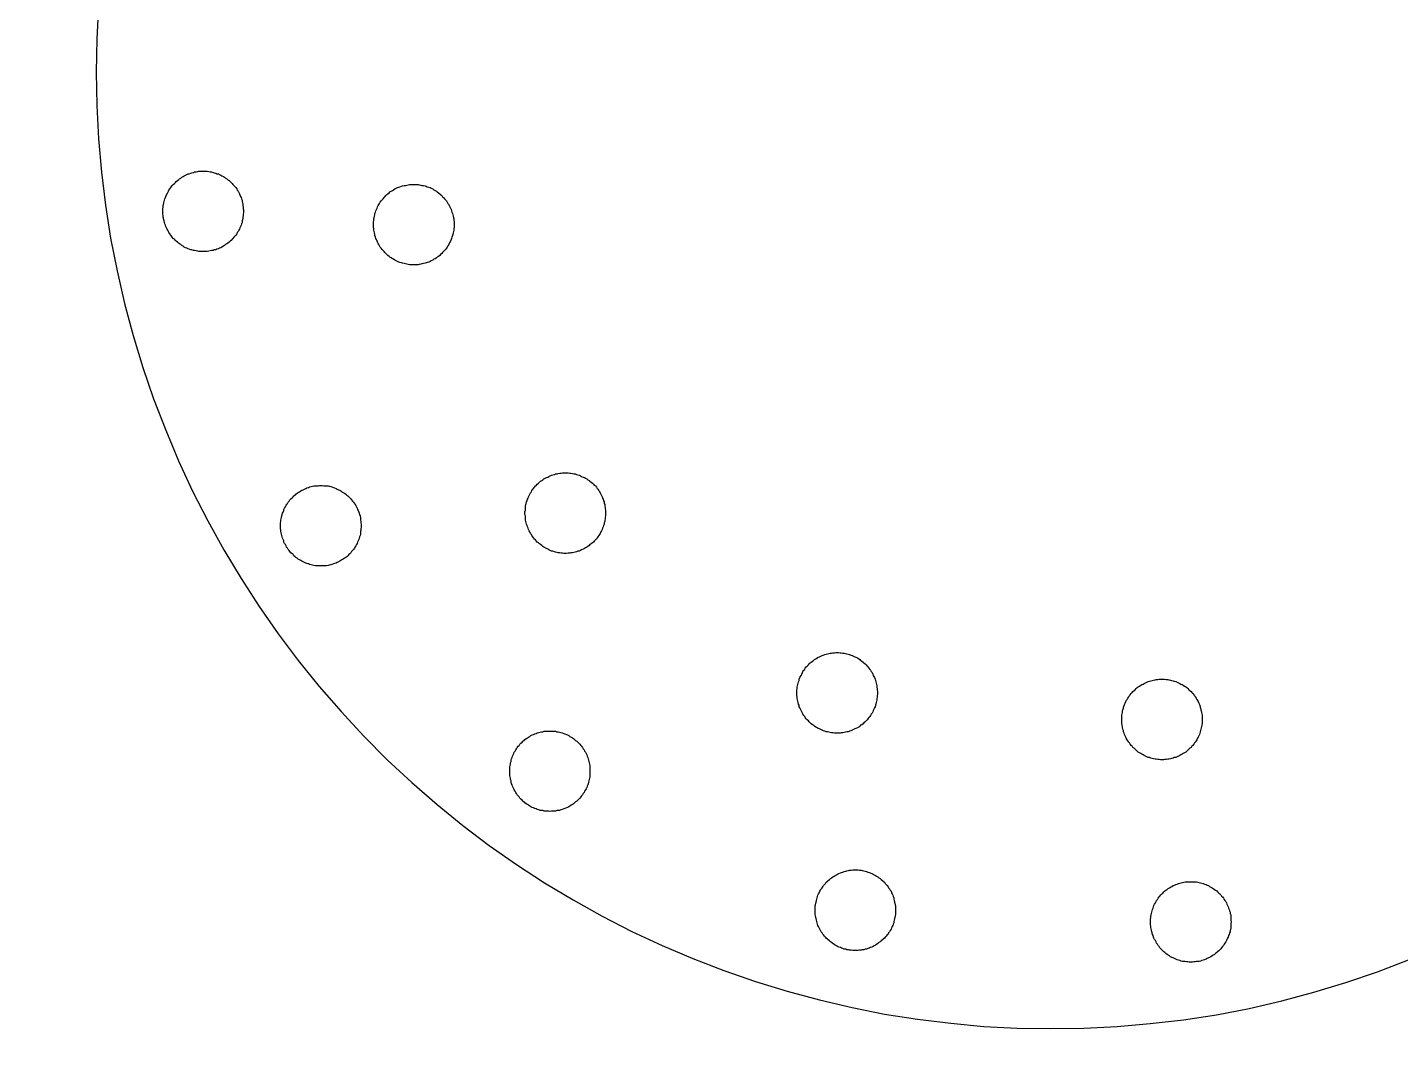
# Model space of a CAD drawing. Extents: x 1225654 to 1325654, y 924838 to 1022543.
# Drawn here: x 1261564 to 1262595, y 1004626 to 1005403 of the extents above; entities that cross this region are included whole.
import ezdxf

# ---------------------------------------------------------------- set-up
doc = ezdxf.new("R2010")
doc.units = 13

msp = doc.modelspace()

# ---------------------------------------------------------------- linework, layer by layer
msp.add_lwpolyline([(1260678.3, 924838.4), (1290630.1, 924838.4, 6.524121)], format="xyb", close=True)
msp.add_lwpolyline([(1260678.3, 924838.4), (1290630.1, 924838.4, 6.524121)], format="xyb", close=True)
msp.add_lwpolyline([(1261617.2, 1005418.9), (1261615.9, 1005393.9), (1261615.4, 1005369), (1261615.9, 1005344), (1261617.2, 1005318.9), (1261619.5, 1005293.8), (1261622.4, 1005269.1), (1261626.2, 1005244.3), (1261631.2, 1005219.8), (1261636.8, 1005195.3), (1261643.1, 1005171.2), (1261650.5, 1005147.2), (1261658.6, 1005123.5), (1261667.7, 1005100.1), (1261677.3, 1005076.9), (1261687.9, 1005054.2), (1261699.4, 1005032), (1261711.3, 1005010.1), (1261724.3, 1004988.5), (1261737.8, 1004967.6), (1261752.2, 1004946.9), (1261767.3, 1004926.9), (1261783, 1004907.5), (1261799.5, 1004888.6), (1261816.6, 1004870.2), (1261834.1, 1004852.4), (1261852.6, 1004835.3), (1261871.5, 1004818.8), (1261890.8, 1004803.1), (1261910.8, 1004788), (1261931.3, 1004773.6), (1261952.3, 1004759.9), (1261973.9, 1004747.1), (1261995.7, 1004735), (1262017.9, 1004723.5), (1262040.7, 1004712.9), (1262063.6, 1004703), (1262087, 1004694), (1262110.7, 1004685.9), (1262134.7, 1004678.5), (1262158.8, 1004672), (1262183.3, 1004666.3), (1262207.8, 1004661.4), (1262232.6, 1004657.6), (1262257.6, 1004654.4), (1262282.3, 1004652.1), (1262307.5, 1004650.8), (1262332.5, 1004650.4), (1262357.5, 1004650.8), (1262382.4, 1004651.9), (1262407.4, 1004654.2), (1262432.4, 1004657.1), (1262457.2, 1004660.9), (1262481.7, 1004665.6), (1262506.2, 1004671.3), (1262530.3, 1004677.8), (1262554.3, 1004685), (1262578, 1004693.1), (1262601.4, 1004702.1)])
for points in [[(1261726.1, 1005264.4), (1261726.1, 1005263.2), (1261725.9, 1005262.3), (1261725.9, 1005261.2), (1261725.7, 1005260.1), (1261725.7, 1005259.2), (1261725.4, 1005258.1), (1261725.2, 1005257.2), (1261725, 1005256), (1261724.6, 1005255.1), (1261724.3, 1005254), (1261723.9, 1005253.1), (1261723.4, 1005252), (1261723, 1005251.1), (1261722.5, 1005250.2), (1261722.1, 1005249.3), (1261721.4, 1005248.4), (1261721, 1005247.5), (1261720.3, 1005246.6), (1261719.6, 1005245.7), (1261718.9, 1005245), (1261718.2, 1005244.1), (1261717.6, 1005243.5), (1261716.9, 1005242.6), (1261716, 1005241.9), (1261715.3, 1005241.2), (1261714.4, 1005240.5), (1261713.5, 1005239.9), (1261712.6, 1005239.4), (1261711.9, 1005238.7), (1261711, 1005238.3), (1261709.9, 1005237.6), (1261709, 1005237.1), (1261708.1, 1005236.7), (1261707.2, 1005236.3), (1261706.1, 1005236), (1261705.2, 1005235.6), (1261704.1, 1005235.4), (1261703.2, 1005235.1), (1261702.1, 1005234.9), (1261701.1, 1005234.7), (1261700, 1005234.4), (1261698.9, 1005234.2), (1261698, 1005234.2), (1261696.9, 1005234.2), (1261695.8, 1005234.2), (1261694.9, 1005234.2), (1261693.7, 1005234.2), (1261692.6, 1005234.2), (1261691.7, 1005234.4), (1261690.6, 1005234.7), (1261689.4, 1005234.9), (1261688.6, 1005235.1), (1261687.4, 1005235.4), (1261686.5, 1005235.6), (1261685.4, 1005236), (1261684.5, 1005236.3), (1261683.6, 1005236.7), (1261682.5, 1005237.1), (1261681.6, 1005237.6), (1261680.7, 1005238.3), (1261679.8, 1005238.7), (1261678.9, 1005239.4), (1261678, 1005239.9), (1261677.3, 1005240.5), (1261676.4, 1005241.2), (1261675.5, 1005241.9), (1261674.9, 1005242.6), (1261674.2, 1005243.5), (1261673.3, 1005244.1), (1261672.6, 1005245), (1261671.9, 1005245.7), (1261671.4, 1005246.6), (1261670.8, 1005247.5), (1261670.1, 1005248.4), (1261669.7, 1005249.3), (1261669.2, 1005250.2), (1261668.7, 1005251.1), (1261668.3, 1005252), (1261667.8, 1005253.1), (1261667.4, 1005254), (1261667, 1005255.1), (1261666.7, 1005256), (1261666.5, 1005257.2), (1261666.3, 1005258.1), (1261666.1, 1005259.2), (1261665.8, 1005260.1), (1261665.8, 1005261.2), (1261665.6, 1005262.3), (1261665.6, 1005263.2), (1261665.6, 1005264.4), (1261665.6, 1005265.5), (1261665.6, 1005266.4), (1261665.8, 1005267.5), (1261665.8, 1005268.7), (1261666.1, 1005269.5), (1261666.3, 1005270.7), (1261666.5, 1005271.8), (1261666.7, 1005272.7), (1261667, 1005273.8), (1261667.4, 1005274.7), (1261667.8, 1005275.6), (1261668.3, 1005276.7), (1261668.7, 1005277.6), (1261669.2, 1005278.6), (1261669.7, 1005279.5), (1261670.1, 1005280.3), (1261670.8, 1005281.2), (1261671.4, 1005282.2), (1261671.9, 1005283.1), (1261672.6, 1005283.7), (1261673.3, 1005284.6), (1261674.2, 1005285.3), (1261674.9, 1005286.2), (1261675.5, 1005286.9), (1261676.4, 1005287.5), (1261677.3, 1005288.2), (1261678, 1005288.9), (1261678.9, 1005289.4), (1261679.8, 1005290.1), (1261680.7, 1005290.5), (1261681.6, 1005291.1), (1261682.5, 1005291.6), (1261683.6, 1005292.1), (1261684.5, 1005292.5), (1261685.4, 1005292.7), (1261686.5, 1005293.2), (1261687.4, 1005293.4), (1261688.6, 1005293.7), (1261689.4, 1005294.1), (1261690.6, 1005294.1), (1261691.7, 1005294.3), (1261692.6, 1005294.5), (1261693.7, 1005294.5), (1261694.9, 1005294.5), (1261695.8, 1005294.5), (1261696.9, 1005294.5), (1261698, 1005294.5), (1261698.9, 1005294.5), (1261700, 1005294.3), (1261701.1, 1005294.1), (1261702.1, 1005294.1), (1261703.2, 1005293.7), (1261704.1, 1005293.4), (1261705.2, 1005293.2), (1261706.1, 1005292.7), (1261707.2, 1005292.5), (1261708.1, 1005292.1), (1261709, 1005291.6), (1261709.9, 1005291.1), (1261711, 1005290.5), (1261711.9, 1005290.1), (1261712.6, 1005289.4), (1261713.5, 1005288.9), (1261714.4, 1005288.2), (1261715.3, 1005287.5), (1261716, 1005286.9), (1261716.9, 1005286.2), (1261717.6, 1005285.3), (1261718.2, 1005284.6), (1261718.9, 1005283.7), (1261719.6, 1005283.1), (1261720.3, 1005282.2), (1261721, 1005281.2), (1261721.4, 1005280.3), (1261722.1, 1005279.5), (1261722.5, 1005278.6), (1261723, 1005277.6), (1261723.4, 1005276.7), (1261723.9, 1005275.6), (1261724.3, 1005274.7), (1261724.6, 1005273.8), (1261725, 1005272.7), (1261725.2, 1005271.8), (1261725.4, 1005270.7), (1261725.7, 1005269.5), (1261725.7, 1005268.7), (1261725.9, 1005267.5), (1261725.9, 1005266.4), (1261726.1, 1005265.5), (1261726.1, 1005264.4), (1261726.1, 1005264.4)], [(1261884.3, 1005254.5), (1261884.3, 1005253.4), (1261884.3, 1005252.4), (1261884.1, 1005251.3), (1261884.1, 1005250.2), (1261883.9, 1005249.3), (1261883.6, 1005248.2), (1261883.4, 1005247.1), (1261883.2, 1005246.2), (1261882.7, 1005245), (1261882.5, 1005244.1), (1261882.1, 1005243.2), (1261881.6, 1005242.1), (1261881.2, 1005241.2), (1261880.7, 1005240.3), (1261880.3, 1005239.4), (1261879.6, 1005238.5), (1261879.1, 1005237.6), (1261878.5, 1005236.7), (1261877.8, 1005235.8), (1261877.1, 1005235.1), (1261876.4, 1005234.2), (1261875.7, 1005233.5), (1261875.1, 1005232.7), (1261874.2, 1005232), (1261873.5, 1005231.3), (1261872.6, 1005230.6), (1261871.7, 1005229.9), (1261871.1, 1005229.5), (1261870.1, 1005228.8), (1261869.2, 1005228.4), (1261868.3, 1005227.7), (1261867.2, 1005227.2), (1261866.3, 1005226.8), (1261865.4, 1005226.3), (1261864.2, 1005226.1), (1261863.4, 1005225.7), (1261862.5, 1005225.5), (1261861.3, 1005225.2), (1261860.2, 1005225), (1261859.3, 1005224.8), (1261858.2, 1005224.6), (1261857.3, 1005224.3), (1261856.2, 1005224.3), (1261855, 1005224.3), (1261853.9, 1005224.3), (1261853, 1005224.3), (1261851.9, 1005224.3), (1261850.8, 1005224.3), (1261849.9, 1005224.6), (1261848.8, 1005224.8), (1261847.8, 1005225), (1261846.7, 1005225.2), (1261845.6, 1005225.5), (1261844.7, 1005225.7), (1261843.6, 1005226.1), (1261842.7, 1005226.3), (1261841.8, 1005226.8), (1261840.9, 1005227.2), (1261839.7, 1005227.7), (1261838.9, 1005228.4), (1261838, 1005228.8), (1261837, 1005229.5), (1261836.1, 1005229.9), (1261835.5, 1005230.6), (1261834.6, 1005231.3), (1261833.9, 1005232), (1261833, 1005232.7), (1261832.3, 1005233.5), (1261831.7, 1005234.2), (1261831, 1005235.1), (1261830.3, 1005235.8), (1261829.6, 1005236.7), (1261828.9, 1005237.6), (1261828.3, 1005238.5), (1261827.8, 1005239.4), (1261827.4, 1005240.3), (1261826.9, 1005241.2), (1261826.5, 1005242.1), (1261826, 1005243.2), (1261825.6, 1005244.1), (1261825.3, 1005245), (1261824.9, 1005246.2), (1261824.7, 1005247.1), (1261824.5, 1005248.2), (1261824.2, 1005249.3), (1261824, 1005250.2), (1261824, 1005251.3), (1261823.8, 1005252.4), (1261823.8, 1005253.4), (1261823.8, 1005254.5), (1261823.8, 1005255.6), (1261823.8, 1005256.5), (1261824, 1005257.6), (1261824, 1005258.7), (1261824.2, 1005259.6), (1261824.5, 1005260.8), (1261824.7, 1005261.9), (1261824.9, 1005262.8), (1261825.3, 1005263.9), (1261825.6, 1005264.8), (1261826, 1005265.7), (1261826.5, 1005266.8), (1261826.9, 1005267.8), (1261827.4, 1005268.7), (1261827.8, 1005269.5), (1261828.3, 1005270.4), (1261828.9, 1005271.4), (1261829.6, 1005272.3), (1261830.3, 1005273.1), (1261831, 1005273.8), (1261831.7, 1005274.7), (1261832.3, 1005275.4), (1261833, 1005276.3), (1261833.9, 1005277), (1261834.6, 1005277.6), (1261835.5, 1005278.3), (1261836.1, 1005279), (1261837, 1005279.5), (1261838, 1005280.1), (1261838.9, 1005280.6), (1261839.7, 1005281.2), (1261840.9, 1005281.7), (1261841.8, 1005282.2), (1261842.7, 1005282.6), (1261843.6, 1005282.8), (1261844.7, 1005283.2), (1261845.6, 1005283.5), (1261846.7, 1005283.7), (1261847.8, 1005283.9), (1261848.8, 1005284.2), (1261849.9, 1005284.4), (1261850.8, 1005284.6), (1261851.9, 1005284.6), (1261853, 1005284.6), (1261853.9, 1005284.6), (1261855, 1005284.6), (1261856.2, 1005284.6), (1261857.3, 1005284.6), (1261858.2, 1005284.4), (1261859.3, 1005284.2), (1261860.2, 1005283.9), (1261861.3, 1005283.7), (1261862.5, 1005283.5), (1261863.4, 1005283.2), (1261864.2, 1005282.8), (1261865.4, 1005282.6), (1261866.3, 1005282.2), (1261867.2, 1005281.7), (1261868.3, 1005281.2), (1261869.2, 1005280.6), (1261870.1, 1005280.1), (1261871.1, 1005279.5), (1261871.7, 1005279), (1261872.6, 1005278.3), (1261873.5, 1005277.6), (1261874.2, 1005277), (1261875.1, 1005276.3), (1261875.7, 1005275.4), (1261876.4, 1005274.7), (1261877.1, 1005273.8), (1261877.8, 1005273.1), (1261878.5, 1005272.3), (1261879.1, 1005271.4), (1261879.6, 1005270.4), (1261880.3, 1005269.5), (1261880.7, 1005268.7), (1261881.2, 1005267.8), (1261881.6, 1005266.8), (1261882.1, 1005265.7), (1261882.5, 1005264.8), (1261882.7, 1005263.9), (1261883.2, 1005262.8), (1261883.4, 1005261.9), (1261883.6, 1005260.8), (1261883.9, 1005259.6), (1261884.1, 1005258.7), (1261884.1, 1005257.6), (1261884.3, 1005256.5), (1261884.3, 1005255.6), (1261884.3, 1005254.5), (1261884.3, 1005254.5)], [(1261998.2, 1005037.8), (1261998.2, 1005036.6), (1261998.2, 1005035.6), (1261997.9, 1005034.6), (1261997.9, 1005033.5), (1261997.7, 1005032.4), (1261997.5, 1005031.5), (1261997.2, 1005030.4), (1261997, 1005029.5), (1261996.6, 1005028.4), (1261996.4, 1005027.4), (1261995.9, 1005026.3), (1261995.5, 1005025.4), (1261995, 1005024.5), (1261994.6, 1005023.6), (1261994.1, 1005022.5), (1261993.6, 1005021.6), (1261993, 1005020.9), (1261992.3, 1005020), (1261991.9, 1005019.1), (1261991.2, 1005018.2), (1261990.5, 1005017.6), (1261989.6, 1005016.6), (1261989, 1005016), (1261988.3, 1005015.3), (1261987.4, 1005014.6), (1261986.4, 1005014), (1261985.8, 1005013.3), (1261984.9, 1005012.6), (1261984, 1005012.1), (1261983.1, 1005011.5), (1261982.2, 1005011), (1261981.3, 1005010.6), (1261980.1, 1005010.1), (1261979.2, 1005009.7), (1261978.4, 1005009.2), (1261977.2, 1005009), (1261976.3, 1005008.5), (1261975.2, 1005008.3), (1261974.3, 1005008.1), (1261973.2, 1005007.9), (1261972, 1005007.9), (1261971.2, 1005007.7), (1261970, 1005007.7), (1261968.9, 1005007.4), (1261968, 1005007.4), (1261966.9, 1005007.4), (1261965.7, 1005007.7), (1261964.8, 1005007.7), (1261963.7, 1005007.9), (1261962.6, 1005007.9), (1261961.7, 1005008.1), (1261960.6, 1005008.3), (1261959.7, 1005008.5), (1261958.5, 1005009), (1261957.6, 1005009.2), (1261956.5, 1005009.7), (1261955.6, 1005010.1), (1261954.7, 1005010.6), (1261953.8, 1005011), (1261952.7, 1005011.5), (1261951.8, 1005012.1), (1261951.1, 1005012.6), (1261950.2, 1005013.3), (1261949.3, 1005014), (1261948.4, 1005014.6), (1261947.7, 1005015.3), (1261946.8, 1005016), (1261946.2, 1005016.6), (1261945.5, 1005017.6), (1261944.8, 1005018.2), (1261944.1, 1005019.1), (1261943.5, 1005020), (1261942.8, 1005020.9), (1261942.4, 1005021.6), (1261941.7, 1005022.5), (1261941.2, 1005023.6), (1261940.8, 1005024.5), (1261940.3, 1005025.4), (1261939.9, 1005026.3), (1261939.4, 1005027.4), (1261939.2, 1005028.4), (1261938.8, 1005029.5), (1261938.5, 1005030.4), (1261938.3, 1005031.5), (1261938.1, 1005032.4), (1261938.1, 1005033.5), (1261937.9, 1005034.6), (1261937.9, 1005035.6), (1261937.6, 1005036.6), (1261937.6, 1005037.8), (1261937.6, 1005038.7), (1261937.9, 1005039.8), (1261937.9, 1005040.9), (1261938.1, 1005041.8), (1261938.1, 1005043), (1261938.3, 1005044.1), (1261938.5, 1005045), (1261938.8, 1005046.1), (1261939.2, 1005047), (1261939.4, 1005048.1), (1261939.9, 1005049), (1261940.3, 1005050), (1261940.8, 1005051), (1261941.2, 1005052), (1261941.7, 1005052.9), (1261942.4, 1005053.8), (1261942.8, 1005054.6), (1261943.5, 1005055.6), (1261944.1, 1005056.2), (1261944.8, 1005057.2), (1261945.5, 1005058.1), (1261946.2, 1005058.7), (1261946.8, 1005059.4), (1261947.7, 1005060.3), (1261948.4, 1005061), (1261949.3, 1005061.7), (1261950.2, 1005062.1), (1261951.1, 1005062.8), (1261951.8, 1005063.5), (1261952.7, 1005063.9), (1261953.8, 1005064.4), (1261954.7, 1005064.8), (1261955.6, 1005065.2), (1261956.5, 1005065.7), (1261957.6, 1005066.1), (1261958.5, 1005066.4), (1261959.7, 1005066.8), (1261960.6, 1005067.1), (1261961.7, 1005067.3), (1261962.6, 1005067.5), (1261963.7, 1005067.7), (1261964.8, 1005067.7), (1261965.7, 1005068), (1261966.9, 1005068), (1261968, 1005068), (1261968.9, 1005068), (1261970, 1005068), (1261971.2, 1005067.7), (1261972, 1005067.7), (1261973.2, 1005067.5), (1261974.3, 1005067.3), (1261975.2, 1005067.1), (1261976.3, 1005066.8), (1261977.2, 1005066.4), (1261978.4, 1005066.1), (1261979.2, 1005065.7), (1261980.1, 1005065.2), (1261981.3, 1005064.8), (1261982.2, 1005064.4), (1261983.1, 1005063.9), (1261984, 1005063.5), (1261984.9, 1005062.8), (1261985.8, 1005062.1), (1261986.4, 1005061.7), (1261987.4, 1005061), (1261988.3, 1005060.3), (1261989, 1005059.4), (1261989.6, 1005058.7), (1261990.5, 1005058.1), (1261991.2, 1005057.2), (1261991.9, 1005056.2), (1261992.3, 1005055.6), (1261993, 1005054.6), (1261993.6, 1005053.8), (1261994.1, 1005052.9), (1261994.6, 1005052), (1261995, 1005051), (1261995.5, 1005050), (1261995.9, 1005049), (1261996.4, 1005048.1), (1261996.6, 1005047), (1261997, 1005046.1), (1261997.2, 1005045), (1261997.5, 1005044.1), (1261997.7, 1005043), (1261997.9, 1005041.8), (1261997.9, 1005040.9), (1261998.2, 1005039.8), (1261998.2, 1005038.7), (1261998.2, 1005037.8), (1261998.2, 1005037.8)], [(1261814.5, 1005028.1), (1261814.5, 1005027.2), (1261814.3, 1005026.1), (1261814.3, 1005025), (1261814.1, 1005024.1), (1261814.1, 1005022.9), (1261813.9, 1005021.8), (1261813.7, 1005020.9), (1261813.2, 1005019.8), (1261813, 1005018.9), (1261812.8, 1005017.8), (1261812.3, 1005016.9), (1261811.8, 1005016), (1261811.4, 1005014.9), (1261810.9, 1005014), (1261810.5, 1005013), (1261809.8, 1005012.1), (1261809.4, 1005011.3), (1261808.7, 1005010.4), (1261808, 1005009.7), (1261807.3, 1005008.8), (1261806.7, 1005007.9), (1261806, 1005007.2), (1261805.3, 1005006.5), (1261804.4, 1005005.6), (1261803.7, 1005004.9), (1261802.9, 1005004.3), (1261802, 1005003.8), (1261801, 1005003.2), (1261800.1, 1005002.5), (1261799.3, 1005002), (1261798.4, 1005001.6), (1261797.4, 1005001.1), (1261796.5, 1005000.7), (1261795.7, 1005000.2), (1261794.5, 1004999.8), (1261793.6, 1004999.6), (1261792.5, 1004999.1), (1261791.6, 1004998.9), (1261790.5, 1004998.6), (1261789.6, 1004998.4), (1261788.5, 1004998.2), (1261787.3, 1004998.2), (1261786.4, 1004998), (1261785.3, 1004998), (1261784.2, 1004998), (1261783.3, 1004998), (1261782.1, 1004998), (1261781, 1004998.2), (1261780.1, 1004998.2), (1261779, 1004998.4), (1261777.9, 1004998.6), (1261777, 1004998.9), (1261775.8, 1004999.1), (1261774.9, 1004999.6), (1261773.8, 1004999.8), (1261772.9, 1005000.2), (1261772, 1005000.7), (1261770.9, 1005001.1), (1261770, 1005001.6), (1261769.1, 1005002), (1261768.2, 1005002.5), (1261767.3, 1005003.2), (1261766.4, 1005003.8), (1261765.5, 1005004.3), (1261764.8, 1005004.9), (1261764, 1005005.6), (1261763.3, 1005006.5), (1261762.6, 1005007.2), (1261761.7, 1005007.9), (1261761, 1005008.8), (1261760.4, 1005009.7), (1261759.7, 1005010.4), (1261759.2, 1005011.3), (1261758.5, 1005012.1), (1261758.1, 1005013), (1261757.6, 1005014), (1261757, 1005014.9), (1261756.5, 1005016), (1261756.3, 1005016.9), (1261755.8, 1005017.8), (1261755.4, 1005018.9), (1261755.2, 1005019.8), (1261754.9, 1005020.9), (1261754.7, 1005021.8), (1261754.5, 1005022.9), (1261754.2, 1005024.1), (1261754.2, 1005025), (1261754, 1005026.1), (1261754, 1005027.2), (1261754, 1005028.1), (1261754, 1005029.3), (1261754, 1005030.4), (1261754.2, 1005031.3), (1261754.2, 1005032.4), (1261754.5, 1005033.5), (1261754.7, 1005034.4), (1261754.9, 1005035.6), (1261755.2, 1005036.5), (1261755.4, 1005037.6), (1261755.8, 1005038.5), (1261756.3, 1005039.6), (1261756.5, 1005040.5), (1261757, 1005041.4), (1261757.6, 1005042.3), (1261758.1, 1005043.4), (1261758.5, 1005044.3), (1261759.2, 1005045), (1261759.7, 1005045.9), (1261760.4, 1005046.8), (1261761, 1005047.7), (1261761.7, 1005048.4), (1261762.6, 1005049.3), (1261763.3, 1005050), (1261764, 1005050.6), (1261764.8, 1005051.3), (1261765.5, 1005052), (1261766.4, 1005052.6), (1261767.3, 1005053.3), (1261768.2, 1005053.8), (1261769.1, 1005054.5), (1261770, 1005054.9), (1261770.9, 1005055.3), (1261772, 1005055.8), (1261772.9, 1005056.2), (1261773.8, 1005056.7), (1261774.9, 1005056.9), (1261775.8, 1005057.4), (1261777, 1005057.6), (1261777.9, 1005057.9), (1261779, 1005058.1), (1261780.1, 1005058.1), (1261781, 1005058.3), (1261782.1, 1005058.3), (1261783.3, 1005058.5), (1261784.2, 1005058.5), (1261785.3, 1005058.5), (1261786.4, 1005058.3), (1261787.3, 1005058.3), (1261788.5, 1005058.1), (1261789.6, 1005058.1), (1261790.5, 1005057.9), (1261791.6, 1005057.6), (1261792.5, 1005057.4), (1261793.6, 1005056.9), (1261794.5, 1005056.7), (1261795.7, 1005056.2), (1261796.5, 1005055.8), (1261797.4, 1005055.3), (1261798.4, 1005054.9), (1261799.3, 1005054.5), (1261800.1, 1005053.8), (1261801, 1005053.3), (1261802, 1005052.6), (1261802.9, 1005052), (1261803.7, 1005051.3), (1261804.4, 1005050.6), (1261805.3, 1005050), (1261806, 1005049.3), (1261806.7, 1005048.4), (1261807.3, 1005047.7), (1261808, 1005046.8), (1261808.7, 1005045.9), (1261809.4, 1005045), (1261809.8, 1005044.3), (1261810.5, 1005043.4), (1261810.9, 1005042.3), (1261811.4, 1005041.4), (1261811.8, 1005040.5), (1261812.3, 1005039.6), (1261812.8, 1005038.5), (1261813, 1005037.6), (1261813.2, 1005036.5), (1261813.7, 1005035.6), (1261813.9, 1005034.4), (1261814.1, 1005033.5), (1261814.1, 1005032.4), (1261814.3, 1005031.3), (1261814.3, 1005030.4), (1261814.5, 1005029.3), (1261814.5, 1005028.1), (1261814.5, 1005028.1)], [(1262202.5, 1004902.6), (1262202.5, 1004901.7), (1262202.2, 1004900.6), (1262202.2, 1004899.4), (1262202, 1004898.5), (1262202, 1004897.4), (1262201.8, 1004896.3), (1262201.5, 1004895.4), (1262201.3, 1004894.2), (1262200.9, 1004893.4), (1262200.6, 1004892.2), (1262200.2, 1004891.3), (1262199.8, 1004890.4), (1262199.3, 1004889.3), (1262198.9, 1004888.4), (1262198.4, 1004887.5), (1262197.7, 1004886.6), (1262197.3, 1004885.7), (1262196.6, 1004884.8), (1262195.9, 1004884.1), (1262195.3, 1004883.2), (1262194.6, 1004882.3), (1262193.9, 1004881.7), (1262193.2, 1004881), (1262192.3, 1004880.1), (1262191.7, 1004879.4), (1262190.7, 1004878.7), (1262189.8, 1004878.3), (1262189.2, 1004877.6), (1262188.3, 1004876.9), (1262187.4, 1004876.5), (1262186.2, 1004876), (1262185.4, 1004875.6), (1262184.5, 1004875.1), (1262183.5, 1004874.7), (1262182.4, 1004874.2), (1262181.5, 1004874), (1262180.4, 1004873.5), (1262179.5, 1004873.3), (1262178.4, 1004873.1), (1262177.5, 1004872.9), (1262176.3, 1004872.6), (1262175.2, 1004872.6), (1262174.3, 1004872.4), (1262173.2, 1004872.4), (1262172.1, 1004872.4), (1262171.2, 1004872.4), (1262170.1, 1004872.4), (1262168.9, 1004872.6), (1262168, 1004872.6), (1262166.9, 1004872.9), (1262165.8, 1004873.1), (1262164.9, 1004873.3), (1262163.8, 1004873.5), (1262162.9, 1004874), (1262161.7, 1004874.2), (1262160.8, 1004874.7), (1262159.9, 1004875.1), (1262158.8, 1004875.6), (1262157.9, 1004876), (1262157, 1004876.5), (1262156.1, 1004876.9), (1262155.2, 1004877.6), (1262154.3, 1004878.3), (1262153.6, 1004878.7), (1262152.7, 1004879.4), (1262151.8, 1004880.1), (1262151.1, 1004881), (1262150.5, 1004881.7), (1262149.6, 1004882.3), (1262148.9, 1004883.2), (1262148.2, 1004884.1), (1262147.8, 1004884.8), (1262147.1, 1004885.7), (1262146.4, 1004886.6), (1262146, 1004887.5), (1262145.5, 1004888.4), (1262145.1, 1004889.3), (1262144.6, 1004890.4), (1262144.2, 1004891.3), (1262143.7, 1004892.2), (1262143.5, 1004893.4), (1262143, 1004894.2), (1262142.9, 1004895.4), (1262142.6, 1004896.3), (1262142.4, 1004897.4), (1262142.2, 1004898.5), (1262142.2, 1004899.4), (1262141.9, 1004900.6), (1262141.9, 1004901.7), (1262141.9, 1004902.6), (1262141.9, 1004903.7), (1262141.9, 1004904.8), (1262142.2, 1004905.7), (1262142.2, 1004906.9), (1262142.4, 1004908), (1262142.6, 1004908.9), (1262142.9, 1004910), (1262143, 1004910.9), (1262143.5, 1004912), (1262143.7, 1004912.9), (1262144.2, 1004914.1), (1262144.6, 1004915), (1262145.1, 1004915.8), (1262145.5, 1004916.7), (1262146, 1004917.9), (1262146.4, 1004918.8), (1262147.1, 1004919.7), (1262147.8, 1004920.3), (1262148.2, 1004921.3), (1262148.9, 1004922.2), (1262149.6, 1004922.8), (1262150.5, 1004923.7), (1262151.1, 1004924.4), (1262151.8, 1004925.1), (1262152.7, 1004925.8), (1262153.6, 1004926.4), (1262154.3, 1004927.1), (1262155.2, 1004927.8), (1262156.1, 1004928.2), (1262157, 1004928.9), (1262157.9, 1004929.4), (1262158.8, 1004929.8), (1262159.9, 1004930.2), (1262160.8, 1004930.7), (1262161.7, 1004931.1), (1262162.9, 1004931.4), (1262163.8, 1004931.8), (1262164.9, 1004932.1), (1262165.8, 1004932.3), (1262166.9, 1004932.5), (1262168, 1004932.5), (1262168.9, 1004932.7), (1262170.1, 1004932.7), (1262171.2, 1004933), (1262172.1, 1004933), (1262173.2, 1004933), (1262174.3, 1004932.7), (1262175.2, 1004932.7), (1262176.3, 1004932.5), (1262177.5, 1004932.5), (1262178.4, 1004932.3), (1262179.5, 1004932.1), (1262180.4, 1004931.8), (1262181.5, 1004931.4), (1262182.4, 1004931.1), (1262183.5, 1004930.7), (1262184.5, 1004930.2), (1262185.4, 1004929.8), (1262186.2, 1004929.4), (1262187.4, 1004928.9), (1262188.3, 1004928.2), (1262189.2, 1004927.8), (1262189.8, 1004927.1), (1262190.7, 1004926.4), (1262191.7, 1004925.8), (1262192.3, 1004925.1), (1262193.2, 1004924.4), (1262193.9, 1004923.7), (1262194.6, 1004922.8), (1262195.3, 1004922.2), (1262195.9, 1004921.3), (1262196.6, 1004920.3), (1262197.3, 1004919.7), (1262197.7, 1004918.8), (1262198.4, 1004917.9), (1262198.9, 1004916.7), (1262199.3, 1004915.8), (1262199.8, 1004915), (1262200.2, 1004914.1), (1262200.6, 1004912.9), (1262200.9, 1004912), (1262201.3, 1004910.9), (1262201.5, 1004910), (1262201.8, 1004908.9), (1262202, 1004908), (1262202, 1004906.9), (1262202.2, 1004905.7), (1262202.2, 1004904.8), (1262202.5, 1004903.7), (1262202.5, 1004902.6), (1262202.5, 1004902.6)], [(1262446.4, 1004882.8), (1262446.4, 1004881.7), (1262446.4, 1004880.5), (1262446.4, 1004879.6), (1262446.2, 1004878.5), (1262445.9, 1004877.4), (1262445.7, 1004876.5), (1262445.5, 1004875.4), (1262445.2, 1004874.5), (1262445, 1004873.3), (1262444.6, 1004872.4), (1262444.3, 1004871.3), (1262443.9, 1004870.4), (1262443.4, 1004869.5), (1262443, 1004868.6), (1262442.3, 1004867.5), (1262441.9, 1004866.6), (1262441.2, 1004865.7), (1262440.7, 1004865), (1262440, 1004864.1), (1262439.4, 1004863.2), (1262438.7, 1004862.5), (1262438, 1004861.7), (1262437.1, 1004861), (1262436.4, 1004860.3), (1262435.6, 1004859.6), (1262434.9, 1004858.9), (1262434, 1004858.2), (1262433.1, 1004857.6), (1262432.1, 1004857.1), (1262431.3, 1004856.5), (1262430.4, 1004856), (1262429.5, 1004855.5), (1262428.6, 1004855.1), (1262427.5, 1004854.6), (1262426.5, 1004854.2), (1262425.4, 1004854), (1262424.5, 1004853.5), (1262423.4, 1004853.3), (1262422.5, 1004853.1), (1262421.4, 1004852.9), (1262420.5, 1004852.9), (1262419.3, 1004852.6), (1262418.2, 1004852.6), (1262417.3, 1004852.4), (1262416.2, 1004852.4), (1262415.1, 1004852.4), (1262414.2, 1004852.6), (1262413.1, 1004852.6), (1262411.9, 1004852.9), (1262411, 1004852.9), (1262409.9, 1004853.1), (1262408.8, 1004853.3), (1262407.9, 1004853.5), (1262406.8, 1004854), (1262405.9, 1004854.2), (1262404.9, 1004854.6), (1262403.8, 1004855.1), (1262402.9, 1004855.5), (1262402, 1004856), (1262401.1, 1004856.5), (1262400.2, 1004857.1), (1262399.3, 1004857.6), (1262398.4, 1004858.2), (1262397.5, 1004858.9), (1262396.8, 1004859.6), (1262396, 1004860.3), (1262395.3, 1004861), (1262394.4, 1004861.7), (1262393.7, 1004862.5), (1262393, 1004863.2), (1262392.4, 1004864.1), (1262391.7, 1004865), (1262391.2, 1004865.7), (1262390.5, 1004866.6), (1262390.1, 1004867.5), (1262389.4, 1004868.6), (1262389, 1004869.5), (1262388.5, 1004870.4), (1262388.1, 1004871.3), (1262387.9, 1004872.4), (1262387.4, 1004873.3), (1262387.2, 1004874.5), (1262386.9, 1004875.4), (1262386.5, 1004876.5), (1262386.5, 1004877.4), (1262386.3, 1004878.5), (1262386, 1004879.6), (1262386, 1004880.5), (1262386, 1004881.7), (1262386, 1004882.8), (1262386, 1004883.7), (1262386, 1004884.8), (1262386, 1004885.9), (1262386.3, 1004886.8), (1262386.5, 1004887.9), (1262386.5, 1004889.1), (1262386.9, 1004890), (1262387.2, 1004891.1), (1262387.4, 1004892), (1262387.9, 1004893.1), (1262388.1, 1004894), (1262388.5, 1004894.9), (1262389, 1004896.1), (1262389.4, 1004897), (1262390.1, 1004897.8), (1262390.5, 1004898.7), (1262391.2, 1004899.7), (1262391.7, 1004900.6), (1262392.4, 1004901.2), (1262393, 1004902.1), (1262393.7, 1004903), (1262394.4, 1004903.7), (1262395.3, 1004904.4), (1262396, 1004905), (1262396.8, 1004905.9), (1262397.5, 1004906.6), (1262398.4, 1004907.1), (1262399.3, 1004907.8), (1262400.2, 1004908.4), (1262401.1, 1004908.9), (1262402, 1004909.3), (1262402.9, 1004909.8), (1262403.8, 1004910.2), (1262404.9, 1004910.7), (1262405.9, 1004911.1), (1262406.8, 1004911.4), (1262407.9, 1004911.8), (1262408.8, 1004912), (1262409.9, 1004912.2), (1262411, 1004912.5), (1262411.9, 1004912.7), (1262413.1, 1004912.7), (1262414.2, 1004912.9), (1262415.1, 1004912.9), (1262416.2, 1004912.9), (1262417.3, 1004912.9), (1262418.2, 1004912.9), (1262419.3, 1004912.7), (1262420.5, 1004912.7), (1262421.4, 1004912.5), (1262422.5, 1004912.2), (1262423.4, 1004912), (1262424.5, 1004911.8), (1262425.4, 1004911.4), (1262426.5, 1004911.1), (1262427.5, 1004910.7), (1262428.6, 1004910.2), (1262429.5, 1004909.8), (1262430.4, 1004909.3), (1262431.3, 1004908.9), (1262432.1, 1004908.4), (1262433.1, 1004907.8), (1262434, 1004907.1), (1262434.9, 1004906.6), (1262435.6, 1004905.9), (1262436.4, 1004905), (1262437.1, 1004904.4), (1262438, 1004903.7), (1262438.7, 1004903), (1262439.4, 1004902.1), (1262440, 1004901.2), (1262440.7, 1004900.6), (1262441.2, 1004899.7), (1262441.9, 1004898.7), (1262442.3, 1004897.8), (1262443, 1004897), (1262443.4, 1004896.1), (1262443.9, 1004894.9), (1262444.3, 1004894), (1262444.6, 1004893.1), (1262445, 1004892), (1262445.2, 1004891.1), (1262445.5, 1004890), (1262445.7, 1004889.1), (1262445.9, 1004887.9), (1262446.2, 1004886.8), (1262446.4, 1004885.9), (1262446.4, 1004884.8), (1262446.4, 1004883.7), (1262446.4, 1004882.8), (1262446.4, 1004882.8)], [(1261986.4, 1004843.8), (1261986.4, 1004842.7), (1261986.4, 1004841.8), (1261986.4, 1004840.7), (1261986.2, 1004839.6), (1261986, 1004838.7), (1261985.8, 1004837.5), (1261985.6, 1004836.5), (1261985.4, 1004835.5), (1261985.1, 1004834.4), (1261984.7, 1004833.5), (1261984.4, 1004832.6), (1261984, 1004831.5), (1261983.5, 1004830.6), (1261983.1, 1004829.7), (1261982.4, 1004828.8), (1261982, 1004827.9), (1261981.3, 1004827), (1261980.8, 1004826), (1261980.1, 1004825.2), (1261979.5, 1004824.5), (1261978.8, 1004823.6), (1261978.1, 1004822.9), (1261977.2, 1004822), (1261976.5, 1004821.4), (1261975.6, 1004820.7), (1261974.9, 1004820), (1261974.1, 1004819.3), (1261973.2, 1004818.7), (1261972.3, 1004818.2), (1261971.4, 1004817.5), (1261970.5, 1004817.1), (1261969.6, 1004816.6), (1261968.7, 1004816.2), (1261967.6, 1004815.7), (1261966.7, 1004815.5), (1261965.5, 1004815.1), (1261964.6, 1004814.8), (1261963.5, 1004814.4), (1261962.6, 1004814.2), (1261961.5, 1004814.2), (1261960.6, 1004813.9), (1261959.5, 1004813.7), (1261958.3, 1004813.7), (1261957.4, 1004813.7), (1261956.3, 1004813.5), (1261955.2, 1004813.7), (1261954.3, 1004813.7), (1261953.2, 1004813.7), (1261952, 1004813.9), (1261951.1, 1004814.2), (1261950, 1004814.2), (1261948.9, 1004814.4), (1261948, 1004814.8), (1261946.8, 1004815.1), (1261946, 1004815.5), (1261945.1, 1004815.7), (1261943.9, 1004816.2), (1261943, 1004816.6), (1261942.1, 1004817.1), (1261941.2, 1004817.5), (1261940.3, 1004818.2), (1261939.4, 1004818.7), (1261938.5, 1004819.3), (1261937.6, 1004820), (1261936.9, 1004820.7), (1261936, 1004821.4), (1261935.4, 1004822), (1261934.5, 1004822.9), (1261933.8, 1004823.6), (1261933.1, 1004824.5), (1261932.4, 1004825.2), (1261931.8, 1004826), (1261931.3, 1004827), (1261930.7, 1004827.9), (1261930.2, 1004828.8), (1261929.5, 1004829.7), (1261929.1, 1004830.6), (1261928.6, 1004831.5), (1261928.2, 1004832.6), (1261928, 1004833.5), (1261927.5, 1004834.4), (1261927.3, 1004835.5), (1261927.1, 1004836.5), (1261926.6, 1004837.5), (1261926.6, 1004838.7), (1261926.4, 1004839.6), (1261926.1, 1004840.7), (1261926.1, 1004841.8), (1261926.1, 1004842.7), (1261926.1, 1004843.8), (1261926.1, 1004845), (1261926.1, 1004845.9), (1261926.1, 1004847), (1261926.4, 1004848.1), (1261926.6, 1004849), (1261926.6, 1004850.2), (1261927.1, 1004851), (1261927.3, 1004852.2), (1261927.5, 1004853.1), (1261928, 1004854.2), (1261928.2, 1004855.1), (1261928.6, 1004856.2), (1261929.1, 1004857.1), (1261929.5, 1004858.1), (1261930.2, 1004858.9), (1261930.7, 1004859.8), (1261931.3, 1004860.7), (1261931.8, 1004861.7), (1261932.4, 1004862.5), (1261933.1, 1004863.2), (1261933.8, 1004864.1), (1261934.5, 1004864.8), (1261935.4, 1004865.7), (1261936, 1004866.3), (1261936.9, 1004867), (1261937.6, 1004867.7), (1261938.5, 1004868.4), (1261939.4, 1004868.8), (1261940.3, 1004869.5), (1261941.2, 1004869.9), (1261942.1, 1004870.6), (1261943, 1004871.1), (1261943.9, 1004871.5), (1261945.1, 1004872), (1261946, 1004872.2), (1261946.8, 1004872.6), (1261948, 1004872.9), (1261948.9, 1004873.1), (1261950, 1004873.3), (1261951.1, 1004873.5), (1261952, 1004873.8), (1261953.2, 1004874), (1261954.3, 1004874), (1261955.2, 1004874), (1261956.3, 1004874), (1261957.4, 1004874), (1261958.3, 1004874), (1261959.5, 1004874), (1261960.6, 1004873.8), (1261961.5, 1004873.5), (1261962.6, 1004873.3), (1261963.5, 1004873.1), (1261964.6, 1004872.9), (1261965.5, 1004872.6), (1261966.7, 1004872.2), (1261967.6, 1004872), (1261968.7, 1004871.5), (1261969.6, 1004871.1), (1261970.5, 1004870.6), (1261971.4, 1004869.9), (1261972.3, 1004869.5), (1261973.2, 1004868.8), (1261974.1, 1004868.4), (1261974.9, 1004867.7), (1261975.6, 1004867), (1261976.5, 1004866.3), (1261977.2, 1004865.7), (1261978.1, 1004864.8), (1261978.8, 1004864.1), (1261979.5, 1004863.2), (1261980.1, 1004862.5), (1261980.8, 1004861.7), (1261981.3, 1004860.7), (1261982, 1004859.8), (1261982.4, 1004858.9), (1261983.1, 1004858.1), (1261983.5, 1004857.1), (1261984, 1004856.2), (1261984.4, 1004855.1), (1261984.7, 1004854.2), (1261985.1, 1004853.1), (1261985.4, 1004852.2), (1261985.6, 1004851), (1261985.8, 1004850.2), (1261986, 1004849), (1261986.2, 1004848.1), (1261986.4, 1004847), (1261986.4, 1004845.9), (1261986.4, 1004845), (1261986.4, 1004843.8), (1261986.4, 1004843.8)], [(1262216, 1004739.2), (1262216, 1004738.3), (1262216, 1004737.2), (1262216, 1004736.1), (1262215.7, 1004735.2), (1262215.5, 1004734), (1262215.3, 1004733.1), (1262215, 1004732), (1262214.8, 1004730.9), (1262214.6, 1004730), (1262214.2, 1004728.9), (1262214, 1004728), (1262213.5, 1004727.1), (1262213, 1004726.2), (1262212.6, 1004725.1), (1262211.9, 1004724.2), (1262211.4, 1004723.2), (1262210.8, 1004722.3), (1262210.4, 1004721.5), (1262209.7, 1004720.8), (1262209, 1004719.9), (1262208.3, 1004719.2), (1262207.6, 1004718.3), (1262206.7, 1004717.6), (1262206.1, 1004717), (1262205.1, 1004716.3), (1262204.5, 1004715.6), (1262203.5, 1004715), (1262202.7, 1004714.3), (1262201.8, 1004713.6), (1262200.9, 1004713.1), (1262200, 1004712.7), (1262199.1, 1004712.2), (1262198.2, 1004711.7), (1262197, 1004711.3), (1262196.2, 1004710.9), (1262195.3, 1004710.7), (1262194.1, 1004710.2), (1262193.2, 1004710), (1262192.1, 1004709.7), (1262191, 1004709.5), (1262190.1, 1004709.3), (1262189, 1004709.3), (1262187.8, 1004709.1), (1262186.9, 1004709.1), (1262185.8, 1004709.1), (1262184.7, 1004709.1), (1262183.8, 1004709.1), (1262182.6, 1004709.3), (1262181.5, 1004709.3), (1262180.6, 1004709.5), (1262179.5, 1004709.7), (1262178.6, 1004710), (1262177.5, 1004710.2), (1262176.3, 1004710.7), (1262175.4, 1004710.9), (1262174.6, 1004711.3), (1262173.4, 1004711.7), (1262172.5, 1004712.2), (1262171.6, 1004712.7), (1262170.7, 1004713.1), (1262169.8, 1004713.6), (1262168.9, 1004714.3), (1262168, 1004715), (1262167.1, 1004715.6), (1262166.5, 1004716.3), (1262165.5, 1004717), (1262164.9, 1004717.6), (1262164, 1004718.3), (1262163.3, 1004719.2), (1262162.6, 1004719.9), (1262161.9, 1004720.8), (1262161.3, 1004721.5), (1262160.8, 1004722.3), (1262160.2, 1004723.2), (1262159.7, 1004724.2), (1262159, 1004725.1), (1262158.6, 1004726.2), (1262158.1, 1004727.1), (1262157.7, 1004728), (1262157.4, 1004728.9), (1262157, 1004730), (1262156.8, 1004730.9), (1262156.6, 1004732), (1262156.3, 1004733.1), (1262156.1, 1004734), (1262155.9, 1004735.2), (1262155.7, 1004736.1), (1262155.7, 1004737.2), (1262155.7, 1004738.3), (1262155.7, 1004739.2), (1262155.7, 1004740.3), (1262155.7, 1004741.5), (1262155.7, 1004742.6), (1262155.9, 1004743.5), (1262156.1, 1004744.6), (1262156.3, 1004745.5), (1262156.6, 1004746.7), (1262156.8, 1004747.8), (1262157, 1004748.7), (1262157.4, 1004749.6), (1262157.7, 1004750.7), (1262158.1, 1004751.6), (1262158.6, 1004752.5), (1262159, 1004753.6), (1262159.7, 1004754.5), (1262160.2, 1004755.4), (1262160.8, 1004756.3), (1262161.3, 1004757), (1262161.9, 1004757.9), (1262162.6, 1004758.8), (1262163.3, 1004759.5), (1262164, 1004760.4), (1262164.9, 1004761.1), (1262165.5, 1004761.7), (1262166.5, 1004762.4), (1262167.1, 1004763.1), (1262168, 1004763.8), (1262168.9, 1004764.4), (1262169.8, 1004764.9), (1262170.7, 1004765.5), (1262171.6, 1004766), (1262172.5, 1004766.4), (1262173.4, 1004766.9), (1262174.6, 1004767.4), (1262175.4, 1004767.8), (1262176.3, 1004768), (1262177.5, 1004768.5), (1262178.6, 1004768.7), (1262179.5, 1004768.9), (1262180.6, 1004769.1), (1262181.5, 1004769.4), (1262182.6, 1004769.4), (1262183.8, 1004769.6), (1262184.7, 1004769.6), (1262185.8, 1004769.6), (1262186.9, 1004769.6), (1262187.8, 1004769.6), (1262189, 1004769.4), (1262190.1, 1004769.4), (1262191, 1004769.1), (1262192.1, 1004768.9), (1262193.2, 1004768.7), (1262194.1, 1004768.5), (1262195.3, 1004768), (1262196.2, 1004767.8), (1262197, 1004767.4), (1262198.2, 1004766.9), (1262199.1, 1004766.4), (1262200, 1004766), (1262200.9, 1004765.5), (1262201.8, 1004764.9), (1262202.7, 1004764.4), (1262203.5, 1004763.8), (1262204.5, 1004763.1), (1262205.1, 1004762.4), (1262206.1, 1004761.7), (1262206.7, 1004761.1), (1262207.6, 1004760.4), (1262208.3, 1004759.5), (1262209, 1004758.8), (1262209.7, 1004757.9), (1262210.4, 1004757), (1262210.8, 1004756.3), (1262211.4, 1004755.4), (1262211.9, 1004754.5), (1262212.6, 1004753.6), (1262213, 1004752.5), (1262213.5, 1004751.6), (1262214, 1004750.7), (1262214.2, 1004749.6), (1262214.6, 1004748.7), (1262214.8, 1004747.8), (1262215, 1004746.7), (1262215.3, 1004745.5), (1262215.5, 1004744.6), (1262215.7, 1004743.5), (1262216, 1004742.6), (1262216, 1004741.5), (1262216, 1004740.3), (1262216, 1004739.2), (1262216, 1004739.2)], [(1262468.2, 1004730.7), (1262467.9, 1004729.5), (1262467.9, 1004728.4), (1262467.9, 1004727.5), (1262467.8, 1004726.4), (1262467.8, 1004725.3), (1262467.5, 1004724.4), (1262467.3, 1004723.2), (1262466.8, 1004722.3), (1262466.6, 1004721.2), (1262466.2, 1004720.3), (1262465.9, 1004719.2), (1262465.5, 1004718.3), (1262465, 1004717.4), (1262464.6, 1004716.5), (1262464.2, 1004715.6), (1262463.5, 1004714.7), (1262463, 1004713.8), (1262462.3, 1004712.9), (1262461.6, 1004712), (1262461, 1004711.1), (1262460.3, 1004710.4), (1262459.6, 1004709.5), (1262459, 1004708.8), (1262458, 1004708.1), (1262457.4, 1004707.5), (1262456.5, 1004706.8), (1262455.6, 1004706.1), (1262454.7, 1004705.5), (1262453.8, 1004705), (1262452.9, 1004704.4), (1262452, 1004703.9), (1262451.1, 1004703.5), (1262450.2, 1004703), (1262449.3, 1004702.5), (1262448.2, 1004702.1), (1262447.2, 1004701.9), (1262446.2, 1004701.6), (1262445.2, 1004701.2), (1262444.1, 1004700.9), (1262443.2, 1004700.8), (1262442.1, 1004700.8), (1262441, 1004700.5), (1262440, 1004700.5), (1262439, 1004700.3), (1262437.8, 1004700.3), (1262436.7, 1004700.3), (1262435.7, 1004700.5), (1262434.7, 1004700.5), (1262433.5, 1004700.8), (1262432.6, 1004700.8), (1262431.5, 1004700.9), (1262430.6, 1004701.2), (1262429.5, 1004701.6), (1262428.6, 1004701.9), (1262427.5, 1004702.1), (1262426.5, 1004702.5), (1262425.6, 1004703), (1262424.5, 1004703.5), (1262423.6, 1004703.9), (1262422.7, 1004704.4), (1262421.8, 1004705), (1262420.9, 1004705.5), (1262420, 1004706.1), (1262419.1, 1004706.8), (1262418.4, 1004707.5), (1262417.6, 1004708.1), (1262416.9, 1004708.8), (1262416.2, 1004709.5), (1262415.3, 1004710.4), (1262414.6, 1004711.1), (1262414, 1004712), (1262413.3, 1004712.9), (1262412.8, 1004713.8), (1262412.1, 1004714.7), (1262411.7, 1004715.6), (1262411.2, 1004716.5), (1262410.6, 1004717.4), (1262410.1, 1004718.3), (1262409.9, 1004719.2), (1262409.5, 1004720.3), (1262409, 1004721.2), (1262408.8, 1004722.3), (1262408.5, 1004723.2), (1262408.3, 1004724.4), (1262408.1, 1004725.3), (1262407.9, 1004726.4), (1262407.9, 1004727.5), (1262407.6, 1004728.4), (1262407.6, 1004729.5), (1262407.6, 1004730.7), (1262407.6, 1004731.6), (1262407.6, 1004732.7), (1262407.9, 1004733.8), (1262407.9, 1004734.7), (1262408.1, 1004735.9), (1262408.3, 1004737), (1262408.5, 1004737.9), (1262408.8, 1004739), (1262409, 1004739.9), (1262409.5, 1004741), (1262409.9, 1004741.9), (1262410.1, 1004742.8), (1262410.6, 1004743.9), (1262411.2, 1004744.8), (1262411.7, 1004745.8), (1262412.1, 1004746.7), (1262412.8, 1004747.5), (1262413.3, 1004748.4), (1262414, 1004749.4), (1262414.6, 1004750), (1262415.3, 1004750.9), (1262416.2, 1004751.6), (1262416.9, 1004752.3), (1262417.6, 1004753.2), (1262418.4, 1004753.9), (1262419.1, 1004754.5), (1262420, 1004755), (1262420.9, 1004755.6), (1262421.8, 1004756.3), (1262422.7, 1004756.8), (1262423.6, 1004757.2), (1262424.5, 1004757.9), (1262425.6, 1004758.3), (1262426.5, 1004758.6), (1262427.5, 1004759), (1262428.6, 1004759.5), (1262429.5, 1004759.7), (1262430.6, 1004759.9), (1262431.5, 1004760.2), (1262432.6, 1004760.4), (1262433.5, 1004760.6), (1262434.7, 1004760.6), (1262435.7, 1004760.8), (1262436.7, 1004760.8), (1262437.8, 1004760.8), (1262439, 1004760.8), (1262440, 1004760.8), (1262441, 1004760.6), (1262442.1, 1004760.6), (1262443.2, 1004760.4), (1262444.1, 1004760.2), (1262445.2, 1004759.9), (1262446.2, 1004759.7), (1262447.2, 1004759.5), (1262448.2, 1004759), (1262449.3, 1004758.6), (1262450.2, 1004758.3), (1262451.1, 1004757.9), (1262452, 1004757.2), (1262452.9, 1004756.8), (1262453.8, 1004756.3), (1262454.7, 1004755.6), (1262455.6, 1004755), (1262456.5, 1004754.5), (1262457.4, 1004753.9), (1262458, 1004753.2), (1262459, 1004752.3), (1262459.6, 1004751.6), (1262460.3, 1004750.9), (1262461, 1004750), (1262461.6, 1004749.4), (1262462.3, 1004748.4), (1262463, 1004747.5), (1262463.5, 1004746.7), (1262464.2, 1004745.8), (1262464.6, 1004744.8), (1262465, 1004743.9), (1262465.5, 1004742.8), (1262465.9, 1004741.9), (1262466.2, 1004741), (1262466.6, 1004739.9), (1262466.8, 1004739), (1262467.3, 1004737.9), (1262467.5, 1004737), (1262467.8, 1004735.9), (1262467.8, 1004734.7), (1262467.9, 1004733.8), (1262467.9, 1004732.7), (1262467.9, 1004731.6), (1262468.2, 1004730.7), (1262468.2, 1004730.7)]]:
    msp.add_lwpolyline(points, close=True)

doc.saveas('drawing.dxf')
